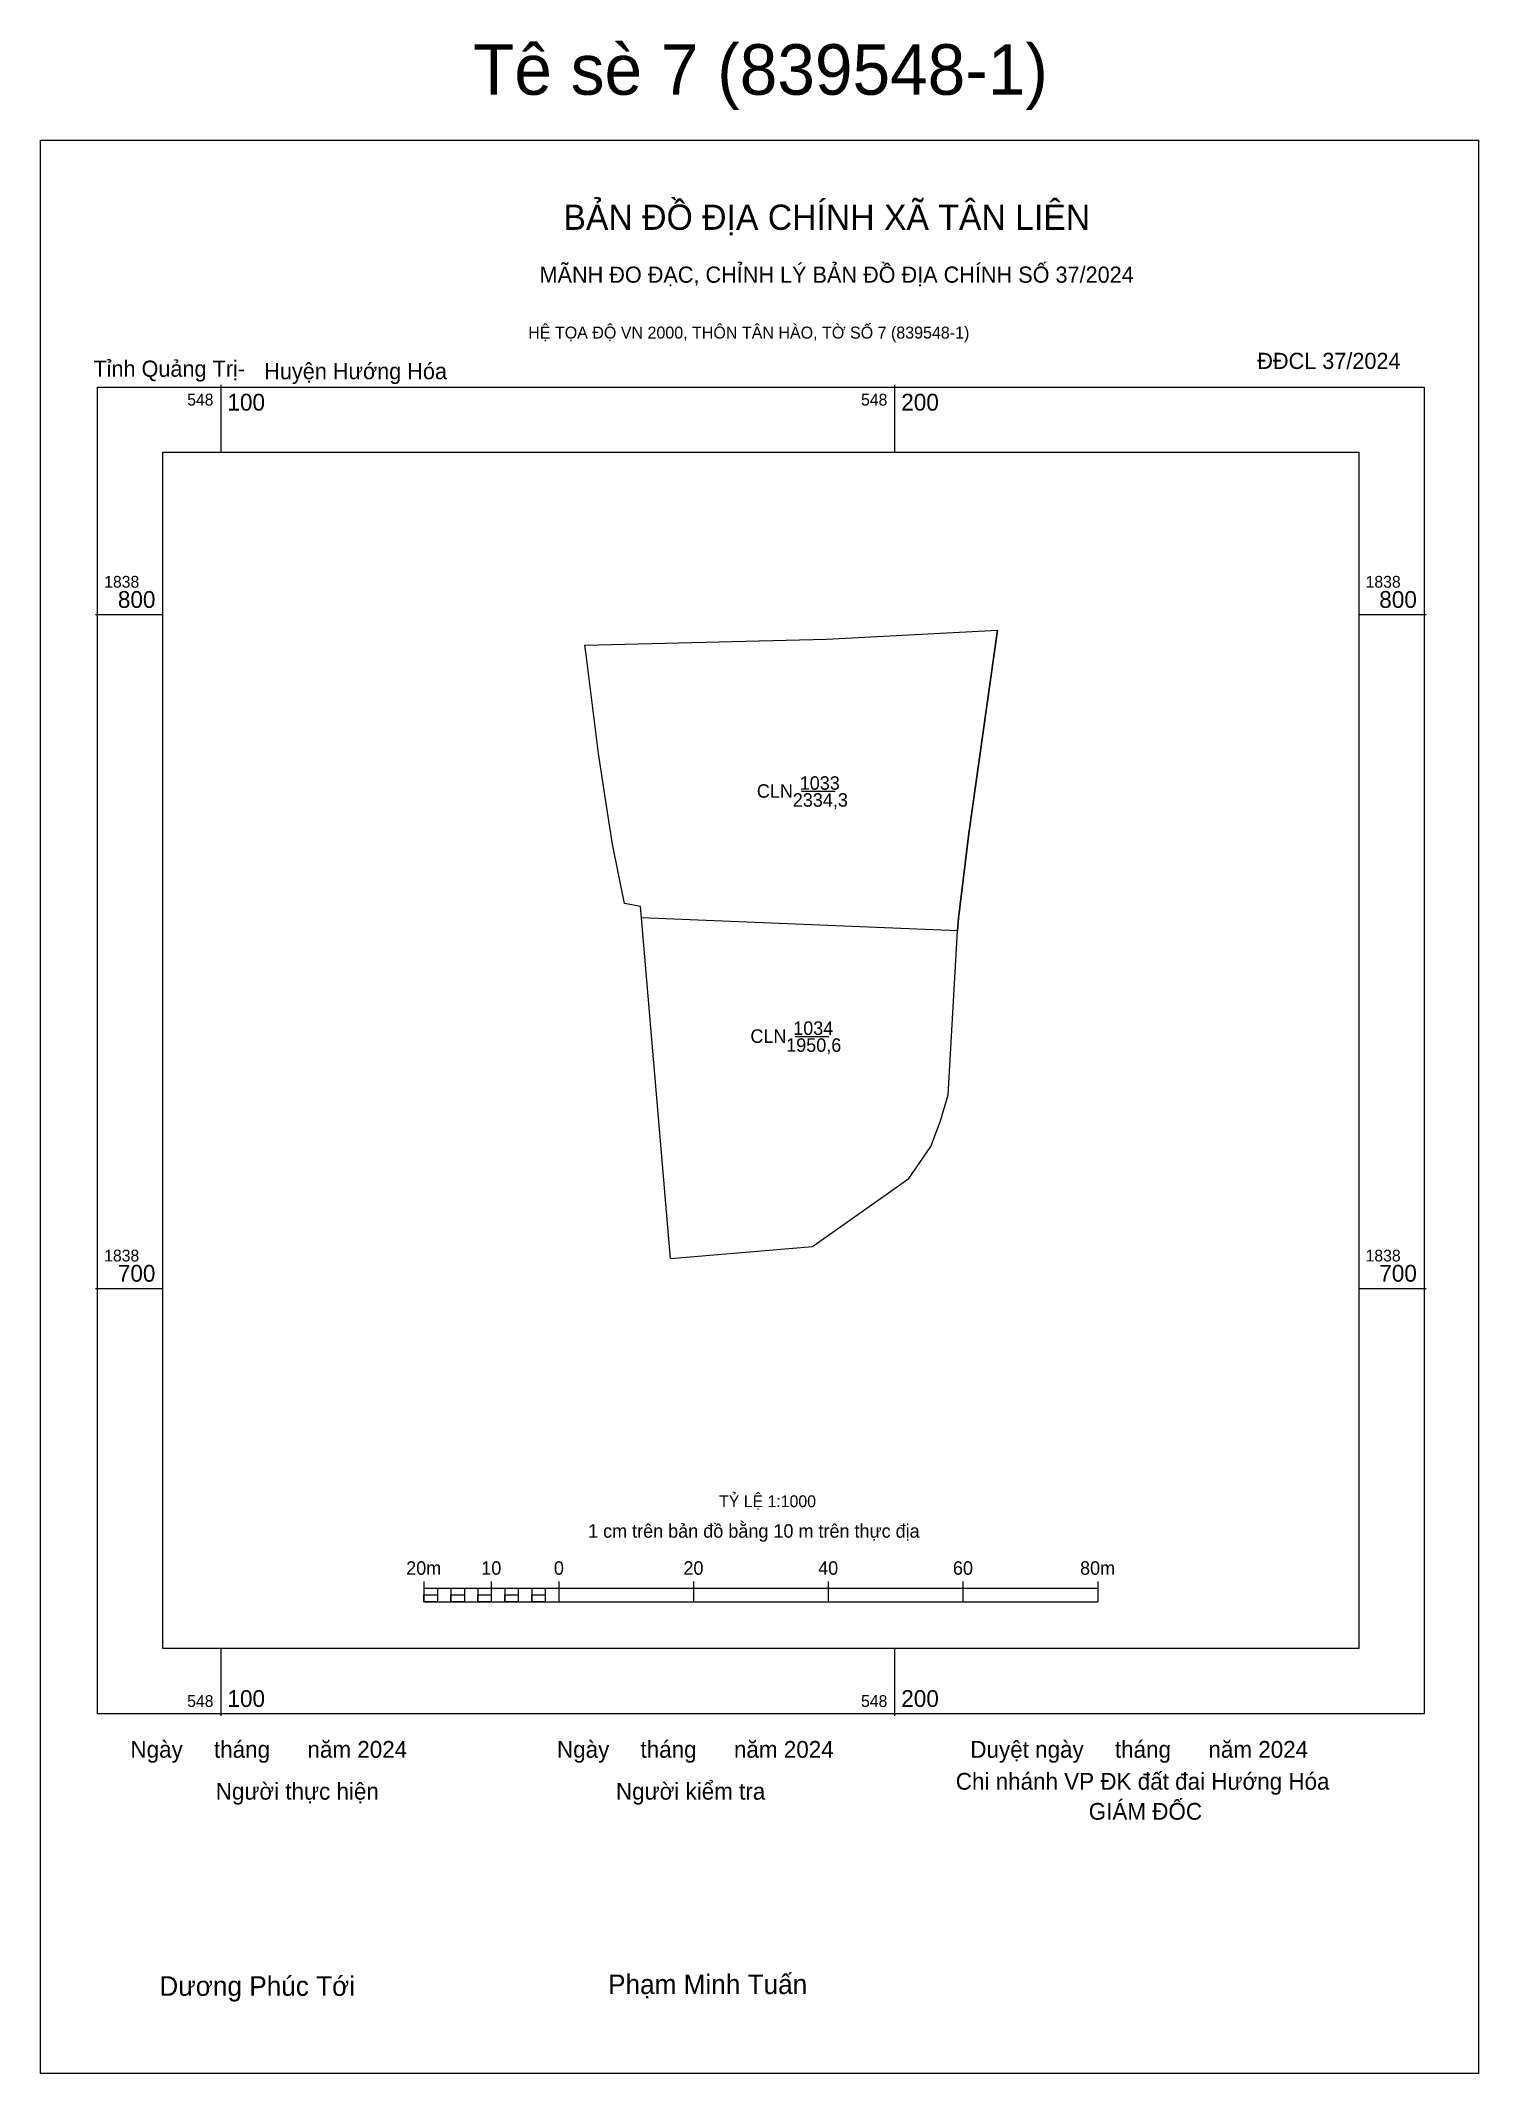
# Model space of a CAD drawing. Extents: x 548073 to 548287, y 1838556 to 1838858.
import ezdxf

# ---------------------------------------------------------------- set-up
doc = ezdxf.new("R2010")
doc.units = 0
for name, color, linetype in [('Level 10', 7, 'Continuous'), ('Level 13', 7, 'Continuous'), ('Level 15', 7, 'Continuous'), ('Level 23', 7, 'Continuous'), ('Level 6', 7, 'Continuous'), ('Level 62', 7, 'Continuous'), ('Level 63', 7, 'Continuous'), ('Level 9', 7, 'Continuous')]:
    doc.layers.add(name, color=color, linetype=linetype)

msp = doc.modelspace()

# ---------------------------------------------------------------- linework, layer by layer
at = {"layer": 'Level 10'}
msp.add_lwpolyline([(548162.46, 1838727.97), (548162.32, 1838729.66), (548159.95, 1838730.1), (548158.14, 1838738.9), (548157.4, 1838743.64), (548156.06, 1838752.36), (548154.23, 1838767.02), (548154.06, 1838768.44), (548167.93, 1838768.79), (548189.93, 1838769.34), (548215.26, 1838770.66), (548211.05, 1838740.49), (548209.48, 1838727.93), (548209.37, 1838726.02)], close=True, dxfattribs=at)
for points in [[(548166.76, 1838677.43), (548162.46, 1838727.97), (548162.32, 1838729.66)], [(548166.76, 1838677.43), (548187.84, 1838679.2)]]:
    msp.add_lwpolyline(points, dxfattribs=at)
at = {"layer": 'Level 13'}
for p, q in [((548186.22, 1838746.75), (548191.21, 1838746.75)), ((548185.26, 1838710.36), (548190.26, 1838710.36))]:
    msp.add_line(p, q, dxfattribs=at)
at = {"layer": 'Level 15'}
msp.add_lwpolyline([(548073.28, 1838843.4), (548286.64, 1838843.4), (548286.64, 1838556.48), (548073.28, 1838556.48)], close=True, dxfattribs=at)
at = {"layer": 'Level 23'}
msp.add_lwpolyline([(548187.84, 1838679.2), (548202.14, 1838689.29), (548205.37, 1838694.03), (548206.82, 1838697.83), (548207.96, 1838701.71), (548209.37, 1838726.02), (548209.48, 1838727.93), (548211.05, 1838740.49), (548215.26, 1838770.66)], dxfattribs=at)
at = {"layer": 'Level 62'}
msp.add_lwpolyline([(548091.4, 1838797.06), (548268.91, 1838797.06), (548268.91, 1838619.55), (548091.4, 1838619.55)], close=True, dxfattribs=at)
at = {"layer": 'Level 63'}
for p, q in [((548100, 1838807.06), (548100, 1838797.06)), ((548200, 1838807.06), (548200, 1838797.06)), ((548081.4, 1838772.97), (548091.4, 1838772.97)), ((548268.91, 1838772.97), (548278.91, 1838772.97)), ((548081.4, 1838672.97), (548091.4, 1838672.97)), ((548268.91, 1838672.97), (548278.91, 1838672.97)), ((548130.16, 1838629.48), (548130.16, 1838626.48)), ((548130.16, 1838628.48), (548230.16, 1838628.48)), ((548132.16, 1838628.48), (548132.16, 1838626.48)), ((548134.16, 1838628.48), (548134.16, 1838626.48)), ((548136.16, 1838628.48), (548136.16, 1838626.48)), ((548138.16, 1838628.48), (548138.16, 1838626.48)), ((548140.16, 1838629.48), (548140.16, 1838626.48)), ((548140.16, 1838628.48), (548140.16, 1838626.48)), ((548142.16, 1838628.48), (548142.16, 1838626.48)), ((548144.16, 1838628.48), (548144.16, 1838626.48)), ((548146.16, 1838628.48), (548146.16, 1838626.48)), ((548148.16, 1838628.48), (548148.16, 1838626.48)), ((548150.16, 1838629.48), (548150.16, 1838626.48)), ((548150.16, 1838628.48), (548150.16, 1838626.48)), ((548170.16, 1838629.48), (548170.16, 1838626.48)), ((548190.16, 1838629.48), (548190.16, 1838626.48)), ((548210.16, 1838629.48), (548210.16, 1838626.48)), ((548230.16, 1838629.48), (548230.16, 1838626.48)), ((548130.16, 1838626.48), (548230.16, 1838626.48)), ((548100, 1838619.55), (548100, 1838609.55)), ((548200, 1838619.55), (548200, 1838609.55))]:
    msp.add_line(p, q, dxfattribs=at)
for points in [[(548081.71, 1838806.75), (548278.6, 1838806.75), (548278.6, 1838609.86), (548081.71, 1838609.86)], [(548130.16, 1838627.48), (548132.16, 1838627.48), (548132.16, 1838626.48), (548130.16, 1838626.48)], [(548130.16, 1838627.48), (548132.16, 1838627.48), (548132.16, 1838626.48), (548130.16, 1838626.48)], [(548134.16, 1838627.48), (548136.16, 1838627.48), (548136.16, 1838626.48), (548134.16, 1838626.48)], [(548138.16, 1838627.48), (548140.16, 1838627.48), (548140.16, 1838626.48), (548138.16, 1838626.48)], [(548142.16, 1838627.48), (548144.16, 1838627.48), (548144.16, 1838626.48), (548142.16, 1838626.48)], [(548146.16, 1838627.48), (548148.16, 1838627.48), (548148.16, 1838626.48), (548146.16, 1838626.48)]]:
    msp.add_lwpolyline(points, close=True, dxfattribs=at)

# ---------------------------------------------------------------- texts
at = {"layer": 'Level 13'}
for s, p in [('CLN', (548179.57, 1838745.8)), ('2334,3', (548184.9, 1838744.47)), ('1033', (548185.93, 1838746.98)), ('CLN', (548178.61, 1838709.42)), ('1950,6', (548183.92, 1838708.09)), ('1034', (548184.96, 1838710.6))]:
    msp.add_text(s, height=2, dxfattribs=at).set_placement(p)
at = {"layer": 'Level 6'}
msp.add_text('TỶ LỆ 1:1000', height=1.7579, dxfattribs=at).set_placement((548173.97, 1838640.51))
at = {"layer": 'Level 63'}
for s, height, p in [('Tê sè 7 (839548-1)', 7.5, (548137.46, 1838850.13)), ('BẢN ĐỒ ĐỊA CHÍNH XÃ TÂN LIÊN', 3.7437, (548150.87, 1838830.08)), ('MÃNH ĐO ĐẠC, CHỈNH LÝ BẢN ĐỒ ĐỊA CHÍNH SỐ 37/2024', 2.4022, (548147.32, 1838822.23)), ('HỆ TỌA ĐỘ VN 2000, THÔN TÂN HÀO, TỜ SỐ 7 (839548-1)', 1.7782, (548145.64, 1838813.94)), ('548', 1.75, (548095.03, 1838804)), ('100', 2.5, (548101, 1838803.25)), ('548', 1.75, (548195.03, 1838804)), ('200', 2.5, (548201, 1838803.25)), ('1838', 1.75, (548082.71, 1838776.97)), ('800', 2.5, (548084.74, 1838773.97)), ('1838', 1.75, (548269.91, 1838776.97)), ('800', 2.5, (548271.94, 1838773.97)), ('1838', 1.75, (548082.71, 1838676.97)), ('1838', 1.75, (548269.91, 1838676.97)), ('700', 2.5, (548084.74, 1838673.97)), ('700', 2.5, (548271.94, 1838673.97)), ('1 cm trên bản đồ bằng 10 m trên thực địa', 2, (548154.52, 1838635.98)), ('20m', 2, (548127.53, 1838630.48)), ('10', 2, (548138.67, 1838630.48)), ('0', 2, (548149.45, 1838630.48)), ('20', 2, (548168.67, 1838630.48)), ('40', 2, (548188.67, 1838630.48)), ('60', 2, (548208.67, 1838630.48)), ('80m', 2, (548227.53, 1838630.48)), ('100', 2.5, (548101, 1838610.86)), ('200', 2.5, (548201, 1838610.86)), ('548', 1.75, (548095.03, 1838610.86)), ('548', 1.75, (548195.03, 1838610.86)), ('Ngày     tháng      năm 2024', 2.4883, (548086.61, 1838603.32)), ('Ngày     tháng      năm 2024', 2.4883, (548149.91, 1838603.32)), ('Duyệt ngày     tháng      năm 2024', 2.4883, (548211.25, 1838603.32)), ('Chi nhánh VP ĐK đất đai Hướng Hóa', 2.4883, (548209.09, 1838598.58)), ('Người thực hiện', 2.4883, (548099.27, 1838597.1)), ('Người kiểm tra', 2.4883, (548158.66, 1838597.1)), ('GIÁM ĐỐC', 2.488, (548228.82, 1838594.12)), ('Dương Phúc Tới', 2.9024, (548090.9, 1838567.99)), ('Phạm Minh Tuấn', 2.9024, (548157.49, 1838568.25))]:
    msp.add_text(s, height=height, dxfattribs=at).set_placement(p)
at = {"layer": 'Level 9'}
for s, p in [('Tỉnh Quảng Trị-', (548081.12, 1838808.27)), ('Huyện Hướng Hóa', (548106.47, 1838807.91)), ('ĐĐCL 37/2024', (548253.84, 1838809.43))]:
    msp.add_text(s, height=2.4022, dxfattribs=at).set_placement(p)

doc.saveas('drawing.dxf')
